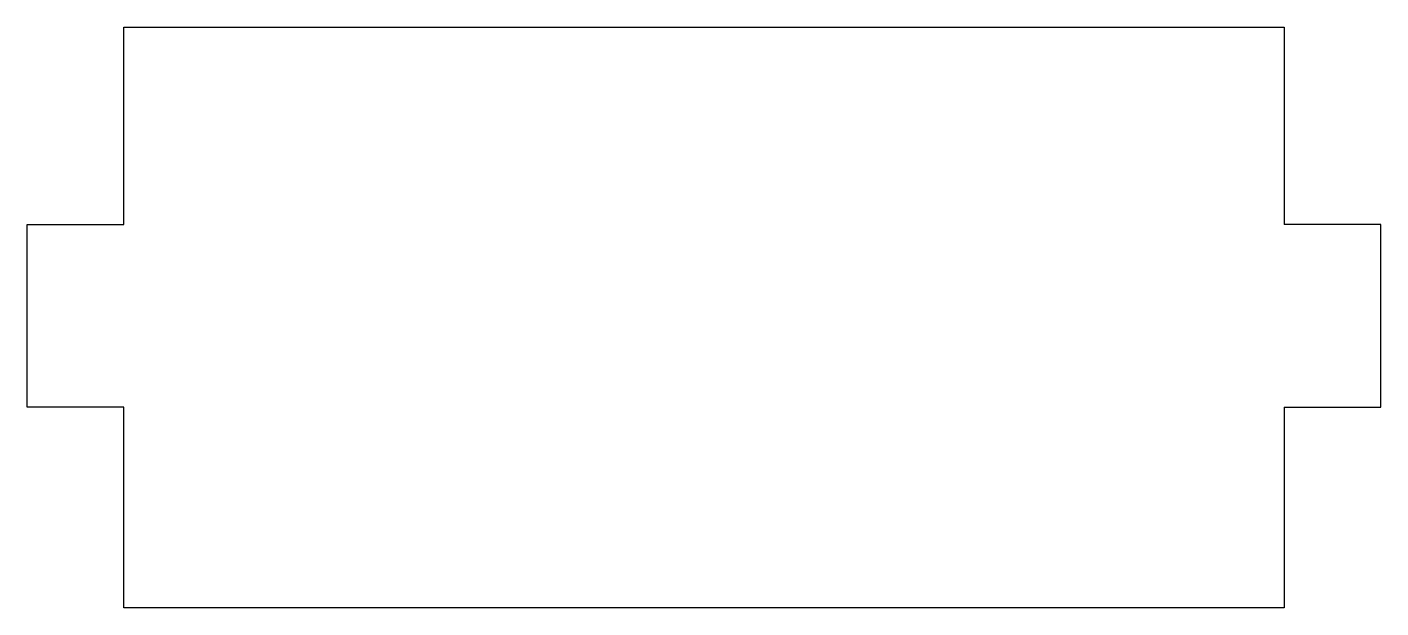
# Model space of a CAD drawing. Extents: x -28 to 28, y -28.2 to -4.2.
import ezdxf

# ---------------------------------------------------------------- set-up
doc = ezdxf.new("R2010")
doc.units = 0
doc.layers.get('0').update_dxf_attribs({"linetype": 'continuous'})

# ---------------------------------------------------------------- blocks, each defined once
blk = doc.blocks.new('PAD007')
at = {"color": 0}
for p, q in [((-23.965, -12.318), (-23.965, -4.164)), ((-23.965, -4.164), (23.965, -4.164)), ((23.965, -4.164), (23.965, -12.318)), ((-27.965, -16.093), (-27.965, -12.318)), ((-27.965, -12.318), (-23.965, -12.318)), ((27.965, -12.318), (23.965, -12.318)), ((27.965, -16.093), (27.965, -12.318)), ((-27.965, -19.868), (-27.965, -16.093)), ((27.965, -19.868), (27.965, -16.093)), ((-23.965, -19.868), (-27.965, -19.868)), ((-23.965, -28.164), (-23.965, -19.868)), ((23.965, -19.868), (23.965, -28.164)), ((23.965, -19.868), (27.965, -19.868)), ((23.965, -28.164), (-23.965, -28.164))]:
    blk.add_line(p, q, dxfattribs=at)

msp = doc.modelspace()

# ---------------------------------------------------------------- block references
at = {"color": 0}
msp.add_blockref('PAD007', (0, 0), dxfattribs=at)

doc.saveas('drawing.dxf')
